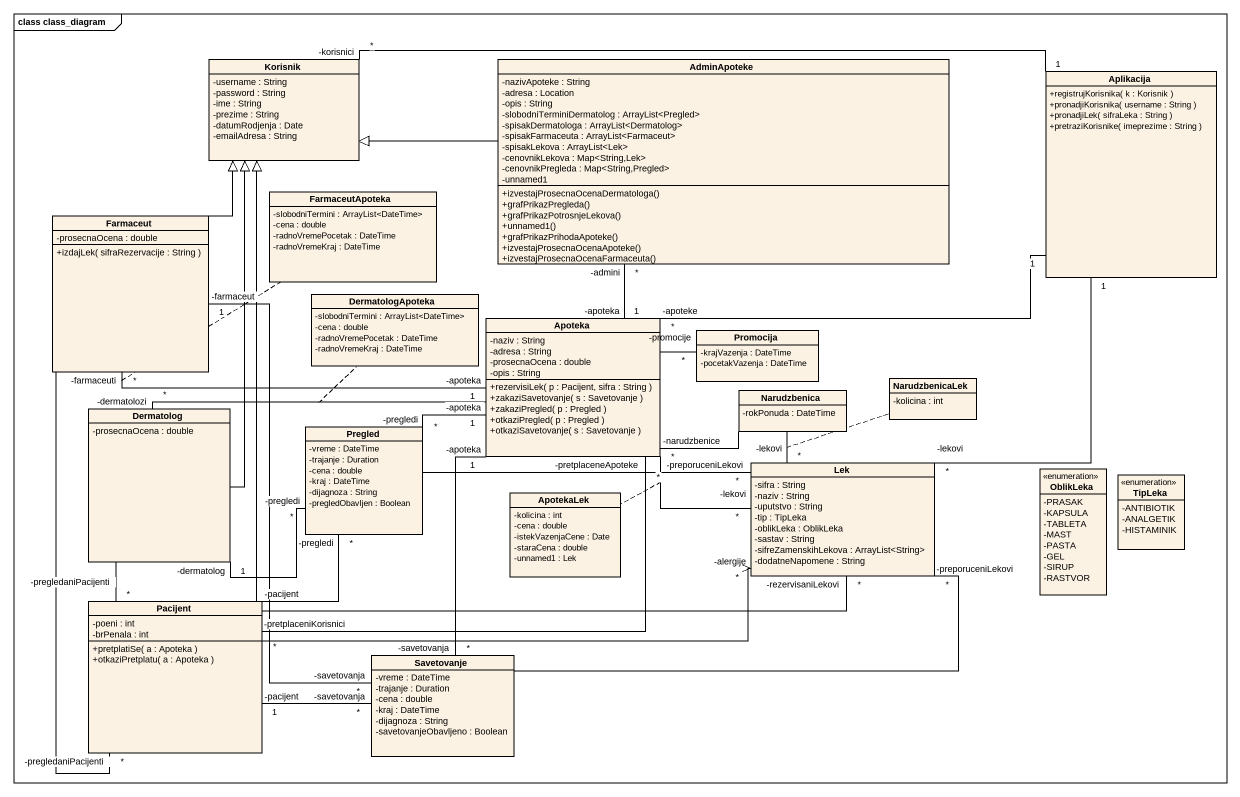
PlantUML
@startuml
mainframe class class_diagram
hide circle
hide empty members
skinparam classAttributeIconSize 0
class Korisnik {
  -username : String
  -password : String
  -ime : String
  -prezime : String
  -datumRodjenja : Date
  -emailAdresa : String
}
class AdminApoteke {
  -nazivApoteke : String
  -adresa : Location
  -opis : String
  -slobodniTerminiDermatolog : ArrayList<Pregled>
  -spisakDermatologa : ArrayList<Dermatolog>
  -spisakFarmaceuta : ArrayList<Farmaceut>
  -spisakLekova : ArrayList<Lek>
  -cenovnikLekova : Map<String,Lek>
  -cenovnikPregleda : Map<String,Pregled>
  -unnamed1
  +izvestajProsecnaOcenaDermatologa()
  +grafPrikazPregleda()
  +grafPrikazPotrosnjeLekova()
  +unnamed1()
  +grafPrikazPrihodaApoteke()
  +izvestajProsecnaOcenaApoteke()
  +izvestajProsecnaOcenaFarmaceuta()
}
class Aplikacija {
  +registrujKorisnika( k : Korisnik )
  +pronadjiKorisnika( username : String )
  +pronadjiLek( sifraLeka : String )
  +pretraziKorisnike( imeprezime : String )
}
class FarmaceutApoteka {
  -slobodniTermini : ArrayList<DateTime>
  -cena : double
  -radnoVremePocetak : DateTime
  -radnoVremeKraj : DateTime
}
class Farmaceut {
  -prosecnaOcena : double
  +izdajLek( sifraRezervacije : String )
}
class DermatologApoteka {
  -slobodniTermini : ArrayList<DateTime>
  -cena : double
  -radnoVremePocetak : DateTime
  -radnoVremeKraj : DateTime
}
class Apoteka {
  -naziv : String
  -adresa : String
  -prosecnaOcena : double
  -opis : String
  +rezervisiLek( p : Pacijent, sifra : String )
  +zakaziSavetovanje( s : Savetovanje )
  +zakaziPregled( p : Pregled )
  +otkaziPregled( p : Pregled )
  +otkaziSavetovanje( s : Savetovanje )
}
class Promocija {
  -krajVazenja : DateTime
  -pocetakVazenja : DateTime
}
class Narudzbenica {
  -rokPonuda : DateTime
}
class NarudzbenicaLek {
  -kolicina : int
}
class Dermatolog {
  -prosecnaOcena : double
}
class Pregled {
  -vreme : DateTime
  -trajanje : Duration
  -cena : double
  -kraj : DateTime
  -dijagnoza : String
  -pregledObavljen : Boolean
}
class Lek {
  -sifra : String
  -naziv : String
  -uputstvo : String
  -tip : TipLeka
  -oblikLeka : OblikLeka
  -sastav : String
  -sifreZamenskihLekova : ArrayList<String>
  -dodatneNapomene : String
}
enum OblikLeka {
  -PRASAK
  -KAPSULA
  -TABLETA
  -MAST
  -PASTA
  -GEL
  -SIRUP
  -RASTVOR
}
class ApotekaLek {
  -kolicina : int
  -cena : double
  -istekVazenjaCene : Date
  -staraCena : double
  -unnamed1 : Lek
}
enum TipLeka {
  -ANTIBIOTIK
  -ANALGETIK
  -HISTAMINIK
}
class Pacijent {
  -poeni : int
  -brPenala : int
  +pretplatiSe( a : Apoteka )
  +otkaziPretplatu( a : Apoteka )
}
class Savetovanje {
  -vreme : DateTime
  -trajanje : Duration
  -cena : double
  -kraj : DateTime
  -dijagnoza : String
  -savetovanjeObavljeno : Boolean
}
AdminApoteke -left-|> Korisnik
AdminApoteke "-admini\n*" -- "-apoteka\n1" Apoteka
Aplikacija "1" -left- "-korisnici\n*" Korisnik
Farmaceut -up-|> Korisnik
Farmaceut "-farmaceuti\n*" -right- "-apoteka\n1" Apoteka
(Farmaceut, Apoteka) .. FarmaceutApoteka
Farmaceut -- "-pregledaniPacijenti\n*" Pacijent
Farmaceut "-farmaceut\n1" -- "-savetovanja\n*" Savetovanje
Apoteka "-apoteke\n*" -right- "1" Aplikacija
Apoteka -right- "-promocije\n*" Promocija
Apoteka "-narudzbenice\n*" -right- Narudzbenica
Apoteka -left- "-dermatolozi\n*" Dermatolog
(Apoteka, Dermatolog) .. DermatologApoteka
Apoteka -right- "-lekovi\n*" Lek
(Apoteka, Lek) .. ApotekaLek
Narudzbenica -- "-lekovi\n*" Lek
(Narudzbenica, Lek) .. NarudzbenicaLek
Dermatolog -up-|> Korisnik
Dermatolog "-dermatolog\n1" -right- "-pregledi\n*" Pregled
Dermatolog -- "-pregledaniPacijenti\n*" Pacijent
Pregled "-pregledi\n*" -right- "-apoteka\n1" Apoteka
Pregled -right- "-preporuceniLekovi\n*" Lek
Lek "*\n-lekovi" -up- "1" Aplikacija
Pacijent -up-|> Korisnik
Pacijent "-pretplaceniKorisnici\n*" -up- "-pretplaceneApoteke\n*" Apoteka
Pacijent "-pacijent" -up- "-pregledi\n*" Pregled
Pacijent -right-> "-alergije\n*" Lek
Pacijent -right- "-rezervisaniLekovi\n*" Lek
Pacijent "-pacijent\n1" -right- "-savetovanja\n*" Savetovanje
Savetovanje "-savetovanja\n*" -up- "-apoteka\n1" Apoteka
Savetovanje -right- "-preporuceniLekovi\n*" Lek
@enduml
